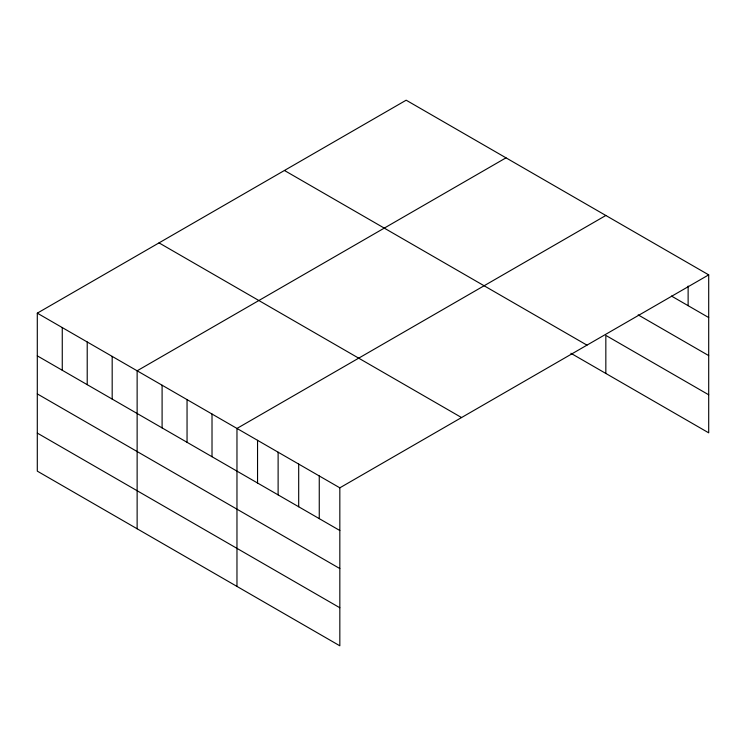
<?xml version="1.0" encoding="UTF-8"?>
<svg xmlns="http://www.w3.org/2000/svg" width="746" height="746" viewBox="0 0 746 746"><rect width="100%" height="100%" fill="white"/><g stroke="black" fill="none" stroke-linecap="round" stroke-linejoin="round"><path stroke-width="1.12" d="M708.7 274.864L339.831 487.828L339.831 645.803L37.3 471.136L37.3 313.161L406.169 100.197L708.7 274.864L708.7 432.839L570.895 353.278M506.002 157.835L137.133 370.799L137.133 528.774M605.836 215.482L236.967 428.446L236.967 586.412M671.475 296.059L708.7 317.554M638.166 314.877L708.7 355.6M708.7 394.793L605.836 335.402L605.836 373.448M284.44 170.48L586.971 345.146M159.029 242.888L461.56 417.555M37.3 313.161L339.831 487.828M37.3 355.851L339.831 530.518M37.3 393.897L339.831 568.564M37.3 433.09L339.831 607.757M688.129 286.063L688.129 305.673M319.26 475.948L319.26 518.638M298.689 464.077L298.689 506.758M278.118 452.197L278.118 494.887M257.547 440.317L257.547 483.007M212.013 414.03L212.013 456.72M187.05 399.623L187.05 442.313M162.096 385.216L162.096 427.896M112.18 356.392L112.18 399.082M87.217 341.985L87.217 384.675M62.263 327.578L62.263 370.258"/></g></svg>
